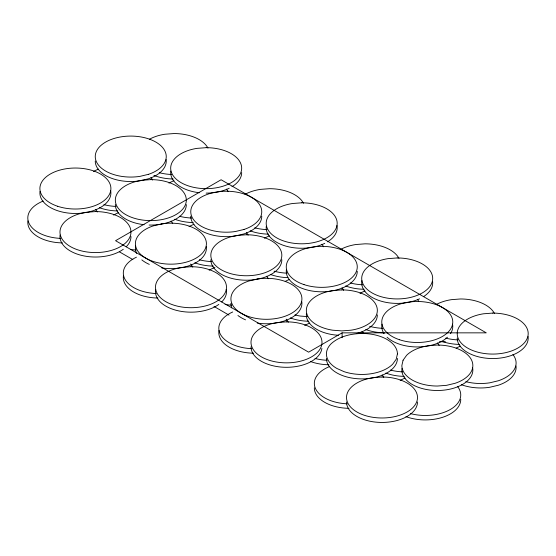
<?xml version="1.0" encoding="UTF-8"?>
<svg xmlns="http://www.w3.org/2000/svg" width="556" height="556" viewBox="0 0 556 556"><rect width="100%" height="100%" fill="white"/><g stroke="black" fill="none" stroke-linecap="round" stroke-linejoin="round"><path stroke-width="0.83" d="M342.107 332.849L308.643 352.17L115.558 240.692L221.107 179.755L486.278 332.849L342.107 332.849L342.107 337.714M304.639 325.336L309.789 323.057M439.379 341.766L445.46 341.766M307.405 316.6L300.476 316.079A35.501 20.496 0 0 1 294.909 314.918M119.311 251.785L132.835 259.589M213.977 306.432L229.002 315.113M157.967 298.044A35.501 20.496 0 0 1 123.404 276.026M156.285 293.54A35.501 20.496 0 0 1 124.947 279.251A35.501 20.496 0 0 1 136.463 257.171M190.638 264.024A35.501 20.496 0 0 1 192.779 267.151M362.491 284.769A35.501 20.496 0 0 1 350.259 282.962M340.571 249.463A35.501 20.496 0 0 1 355.826 244.529L365.014 243.827A35.501 20.496 0 0 1 398.986 258.38M364.173 289.273A35.501 20.496 0 0 1 345.686 285.972M287.904 277.659A35.501 20.496 0 0 1 270.258 274.386M287.063 273.177A35.501 20.496 0 0 1 274.066 271.161M264.482 238.239A35.501 20.496 0 0 1 269.486 235.841M321.917 244.272A35.501 20.496 0 0 1 323.557 246.788M382.57 328.318A35.501 20.496 0 0 1 369.573 326.302M359.989 293.38A35.501 20.496 0 0 1 364.993 290.983M417.424 299.413A35.501 20.496 0 0 1 418.71 301.289M266.984 229.628A35.501 20.496 0 0 1 254.752 227.828M245.064 194.322A35.501 20.496 0 0 1 260.319 189.387L269.507 188.692A35.501 20.496 0 0 1 303.479 203.239M384.252 332.822A35.501 20.496 0 0 1 365.765 329.52M328.902 364.778A35.501 20.496 0 0 1 310.415 361.483M327.22 360.274A35.501 20.496 0 0 1 314.988 358.467M362.074 331.369A35.501 20.496 0 0 1 363.36 333.246M253.473 353.185A35.501 20.496 0 0 1 219.036 330.403M251.792 348.681A35.501 20.496 0 0 1 220.315 334.128A35.501 20.496 0 0 1 232.707 311.979M286.145 319.165A35.501 20.496 0 0 1 288.286 322.292M402.648 371.867A35.501 20.496 0 0 1 390.416 370.06M437.502 342.962A35.501 20.496 0 0 1 439.143 345.478M404.337 376.37A35.501 20.496 0 0 1 385.843 373.069M457.998 339.911A35.501 20.496 0 0 1 445.766 338.104M436.759 304.236A35.501 20.496 0 0 1 451.333 299.67L460.521 298.968A35.501 20.496 0 0 1 494.492 313.521M459.687 344.414A35.501 20.496 0 0 1 442.771 341.676M308.823 321.229A35.501 20.496 0 0 1 290.336 317.935M285.221 281.419A35.501 20.496 0 0 1 289.565 279.39M341.996 287.82A35.501 20.496 0 0 1 343.636 290.336M231.713 305.133A35.501 20.496 0 0 1 225.048 304.486M209.132 270.195A35.501 20.496 0 0 1 214.908 267.499M266.567 276.228A35.501 20.496 0 0 1 268.207 278.744M347.298 403.823A35.501 20.496 0 0 1 315.565 388.755A35.501 20.496 0 0 1 329.722 366.487M382.153 374.918A35.501 20.496 0 0 1 383.793 377.434M348.98 408.326A35.501 20.496 0 0 1 314.321 387.838M62.46 242.902A35.501 20.496 0 0 1 27.897 220.885M60.778 238.399A35.501 20.496 0 0 1 29.044 223.331A35.501 20.496 0 0 1 43.201 201.064M95.632 209.494A35.501 20.496 0 0 1 97.272 212.01M136.206 249.991A35.501 20.496 0 0 1 130.354 249.463M113.626 215.054A35.501 20.496 0 0 1 118.63 212.656M171.06 221.086A35.501 20.496 0 0 1 172.701 223.602M191.556 218.035A35.501 20.496 0 0 1 179.324 216.235M168.975 183.098A35.501 20.496 0 0 1 173.979 180.7M226.41 189.13A35.501 20.496 0 0 1 228.05 191.646M193.238 222.539A35.501 20.496 0 0 1 174.751 219.245M173.159 178.99A35.501 20.496 0 0 1 153.901 175.397M213.316 266.088A35.501 20.496 0 0 1 194.829 262.793M211.634 261.584A35.501 20.496 0 0 1 199.402 259.784M189.054 226.646A35.501 20.496 0 0 1 194.058 224.249M246.489 232.679A35.501 20.496 0 0 1 248.129 235.195M268.666 234.132A35.501 20.496 0 0 1 250.179 230.837M117.809 210.946A35.501 20.496 0 0 1 99.322 207.652M171.477 174.487A35.501 20.496 0 0 1 159.245 172.687M149.557 139.181A35.501 20.496 0 0 1 164.812 134.246L174 133.551A35.501 20.496 0 0 1 207.972 148.098M116.128 206.443A35.501 20.496 0 0 1 103.896 204.643M93.547 171.505A35.501 20.496 0 0 1 98.551 169.107M150.982 177.538A35.501 20.496 0 0 1 152.622 180.054M457.581 386.51A35.501 20.496 0 0 1 450.311 409.487A35.501 20.496 0 0 1 410.495 413.608M400.146 380.478A35.501 20.496 0 0 1 405.15 378.08M460.75 399.43A35.501 20.496 0 0 1 442.194 417.438A35.501 20.496 0 0 1 405.929 416.618M512.931 354.554A35.501 20.496 0 0 1 498.35 380.763L489.787 382.813A35.501 20.496 0 0 1 465.845 381.652M456.156 348.153A35.501 20.496 0 0 1 460.5 346.124M516.003 365.945A35.501 20.496 0 0 1 498.35 385.225L489.787 387.268A35.501 20.496 0 0 1 461.278 384.662M226.264 289.384A35.501 20.496 0 0 1 221.726 301.922M218.828 304.389A35.501 20.496 0 0 1 177.468 310.623A35.501 20.496 0 0 1 155.708 289.384M432.596 281.378A35.501 20.496 0 0 1 423.707 296.536M419.537 298.829A35.501 20.496 0 0 1 380.144 300.879A35.501 20.496 0 0 1 361.921 280.613M357.265 271.314A35.501 20.496 0 0 1 320.444 291.789A35.501 20.496 0 0 1 286.368 269.785M452.549 324.162A35.501 20.496 0 0 1 450.499 333.669M447.49 337.207A35.501 20.496 0 0 1 427.265 346.117M426.459 346.249A35.501 20.496 0 0 1 387.059 337.207M384.05 333.669A35.501 20.496 0 0 1 382 324.162M397.422 358.411A35.501 20.496 0 0 1 361.921 378.9A35.501 20.496 0 0 1 326.428 358.411M336.964 225.472A35.501 20.496 0 0 1 327.498 241.832M324.746 243.34A35.501 20.496 0 0 1 285.638 246.044A35.501 20.496 0 0 1 266.289 226.236M321.896 348.341A35.501 20.496 0 0 1 285.172 367.294A35.501 20.496 0 0 1 250.999 346.819M472.628 367.711A35.501 20.496 0 0 1 438.017 390.493A35.501 20.496 0 0 1 401.953 368.475M528.103 336.519A35.501 20.496 0 0 1 494.027 358.523A35.501 20.496 0 0 1 457.206 338.048M377.343 314.863A35.501 20.496 0 0 1 356.598 333.503M338.479 335.261A35.501 20.496 0 0 1 306.446 313.334M301.818 301.741A35.501 20.496 0 0 1 257.226 323.064M245.557 319.853A35.501 20.496 0 0 1 237.94 315.502M231.81 307.836A35.501 20.496 0 0 1 230.921 303.27M417.5 401.96A35.501 20.496 0 0 1 382 422.449A35.501 20.496 0 0 1 346.506 401.96M130.973 236.536A35.501 20.496 0 0 1 126.219 246.781M123.321 249.248A35.501 20.496 0 0 1 82.58 255.628A35.501 20.496 0 0 1 60.076 235.007M110.672 190.694A35.501 20.496 0 0 1 85.395 212.649M84.588 212.781A35.501 20.496 0 0 1 39.997 191.459M206.304 246.6A35.501 20.496 0 0 1 161.72 267.922M149.3 264.385A35.501 20.496 0 0 1 141.822 259.881M136.616 253.432A35.501 20.496 0 0 1 135.629 245.835M261.758 216.173A35.501 20.496 0 0 1 244.008 233.916L235.445 235.966A35.501 20.496 0 0 1 190.757 216.173M241.679 172.624A35.501 20.496 0 0 1 231.991 186.691M229.239 188.206A35.501 20.496 0 0 1 206.179 193.12M199.451 192.744A35.501 20.496 0 0 1 170.782 171.095M166.147 159.502A35.501 20.496 0 0 1 148.501 178.782L139.938 180.825A35.501 20.496 0 0 1 95.25 161.031M281.836 259.721A35.501 20.496 0 0 1 246.336 280.217A35.501 20.496 0 0 1 210.835 259.721M186.329 204.58A35.501 20.496 0 0 1 149.147 225.048M144.101 224.7A35.501 20.496 0 0 1 115.328 204.58M397.422 353.95L396.213 359.252L392.668 364.194A35.501 20.496 0 0 1 344.171 371.7L336.825 368.44A35.501 20.496 0 0 1 331.181 343.705C339.507 336.178 350.996 333.732 361.921 333.454A35.501 20.496 0 0 1 397.422 353.95M403.065 360.239L401.856 365.542A35.501 20.496 0 0 0 437.35 386.038L446.537 385.336L455.1 383.292A35.501 20.496 0 0 0 471.641 360.239A35.501 20.496 0 0 0 437.35 345.047L428.162 345.749A35.501 20.496 0 0 0 406.61 355.298L403.065 360.239M148.501 174.32L139.938 176.37A35.501 20.496 0 0 1 95.792 153.011A35.501 20.496 0 0 1 151.114 139.785A35.501 20.496 0 0 1 148.501 174.32M161.72 223.873L153.157 225.917A35.501 20.496 0 0 0 150.544 260.458A35.501 20.496 0 0 0 205.866 247.225A35.501 20.496 0 0 0 161.72 223.873M244.008 229.461L235.445 231.505A35.501 20.496 0 0 1 191.299 208.152A35.501 20.496 0 0 1 246.621 194.927A35.501 20.496 0 0 1 244.008 229.461M257.226 279.015L248.664 281.058A35.501 20.496 0 0 0 246.058 315.599A35.501 20.496 0 0 0 301.373 302.367A35.501 20.496 0 0 0 257.226 279.015M206.179 147.667L196.991 148.369A35.501 20.496 0 0 0 178.983 181.339A35.501 20.496 0 0 0 238.35 176.822A35.501 20.496 0 0 0 206.179 147.667M150.829 179.623L141.641 180.325A35.501 20.496 0 0 0 123.634 213.295A35.501 20.496 0 0 0 183 208.778A35.501 20.496 0 0 0 150.829 179.623M95.479 211.579L86.291 212.281A35.501 20.496 0 0 0 68.284 245.252A35.501 20.496 0 0 0 127.651 240.734A35.501 20.496 0 0 0 95.479 211.579M301.686 202.808L292.498 203.51A35.501 20.496 0 0 0 274.497 236.481A35.501 20.496 0 0 0 333.857 231.963A35.501 20.496 0 0 0 301.686 202.808M246.336 234.764L237.148 235.466A35.501 20.496 0 0 0 219.14 268.437A35.501 20.496 0 0 0 278.507 263.919A35.501 20.496 0 0 0 246.336 234.764M190.986 266.72L181.798 267.422A35.501 20.496 0 0 0 163.791 300.393A35.501 20.496 0 0 0 223.158 295.875A35.501 20.496 0 0 0 190.986 266.72M397.192 257.949L388.005 258.651A35.501 20.496 0 0 0 370.004 291.615A35.501 20.496 0 0 0 429.364 287.104A35.501 20.496 0 0 0 397.192 257.949M341.843 289.905L332.655 290.607A35.501 20.496 0 0 0 306.349 310.401A35.501 20.496 0 0 0 332.655 330.195L341.843 330.896L351.031 330.195A35.501 20.496 0 0 0 377.037 307.725A35.501 20.496 0 0 0 341.843 289.905M286.493 321.861L277.305 322.563A35.501 20.496 0 0 0 259.298 355.534A35.501 20.496 0 0 0 318.664 351.017A35.501 20.496 0 0 0 286.493 321.861M492.699 313.091L483.512 313.792A35.501 20.496 0 0 0 465.511 346.756A35.501 20.496 0 0 0 524.871 342.246A35.501 20.496 0 0 0 492.699 313.091M382 377.003L372.812 377.705A35.501 20.496 0 0 0 354.811 410.669A35.501 20.496 0 0 0 414.171 406.158A35.501 20.496 0 0 0 382 377.003M304.014 284.602A35.501 20.496 0 0 0 357.265 266.852A35.501 20.496 0 0 0 304.014 249.102A35.501 20.496 0 0 0 304.014 284.602M399.521 339.744A35.501 20.496 0 0 0 452.772 321.993A35.501 20.496 0 0 0 399.521 304.243A35.501 20.496 0 0 0 399.521 339.744M57.65 206.276A35.501 20.496 0 0 0 110.901 188.526A35.501 20.496 0 0 0 57.65 170.775A35.501 20.496 0 0 0 57.65 206.276"/></g></svg>
